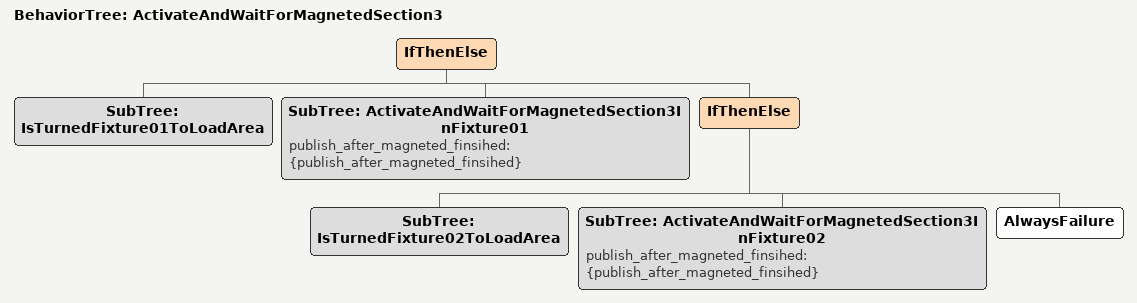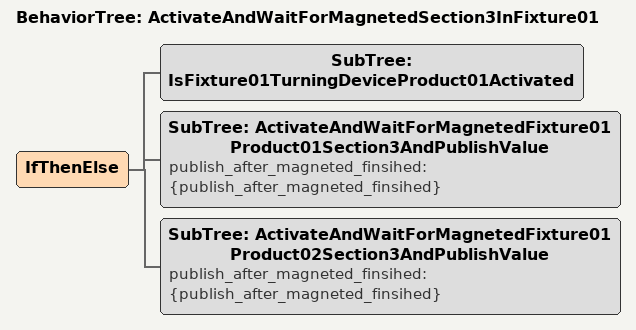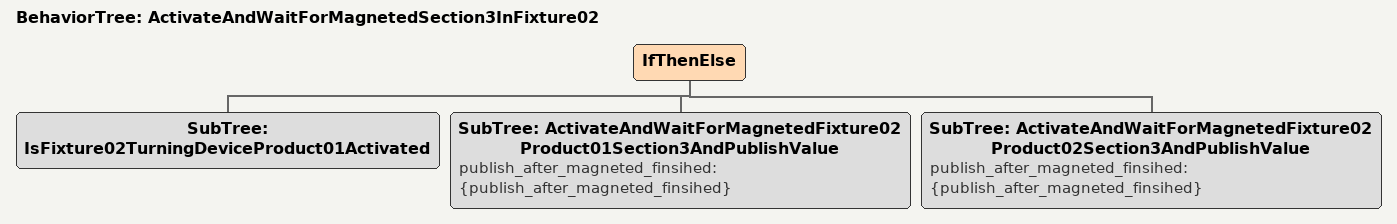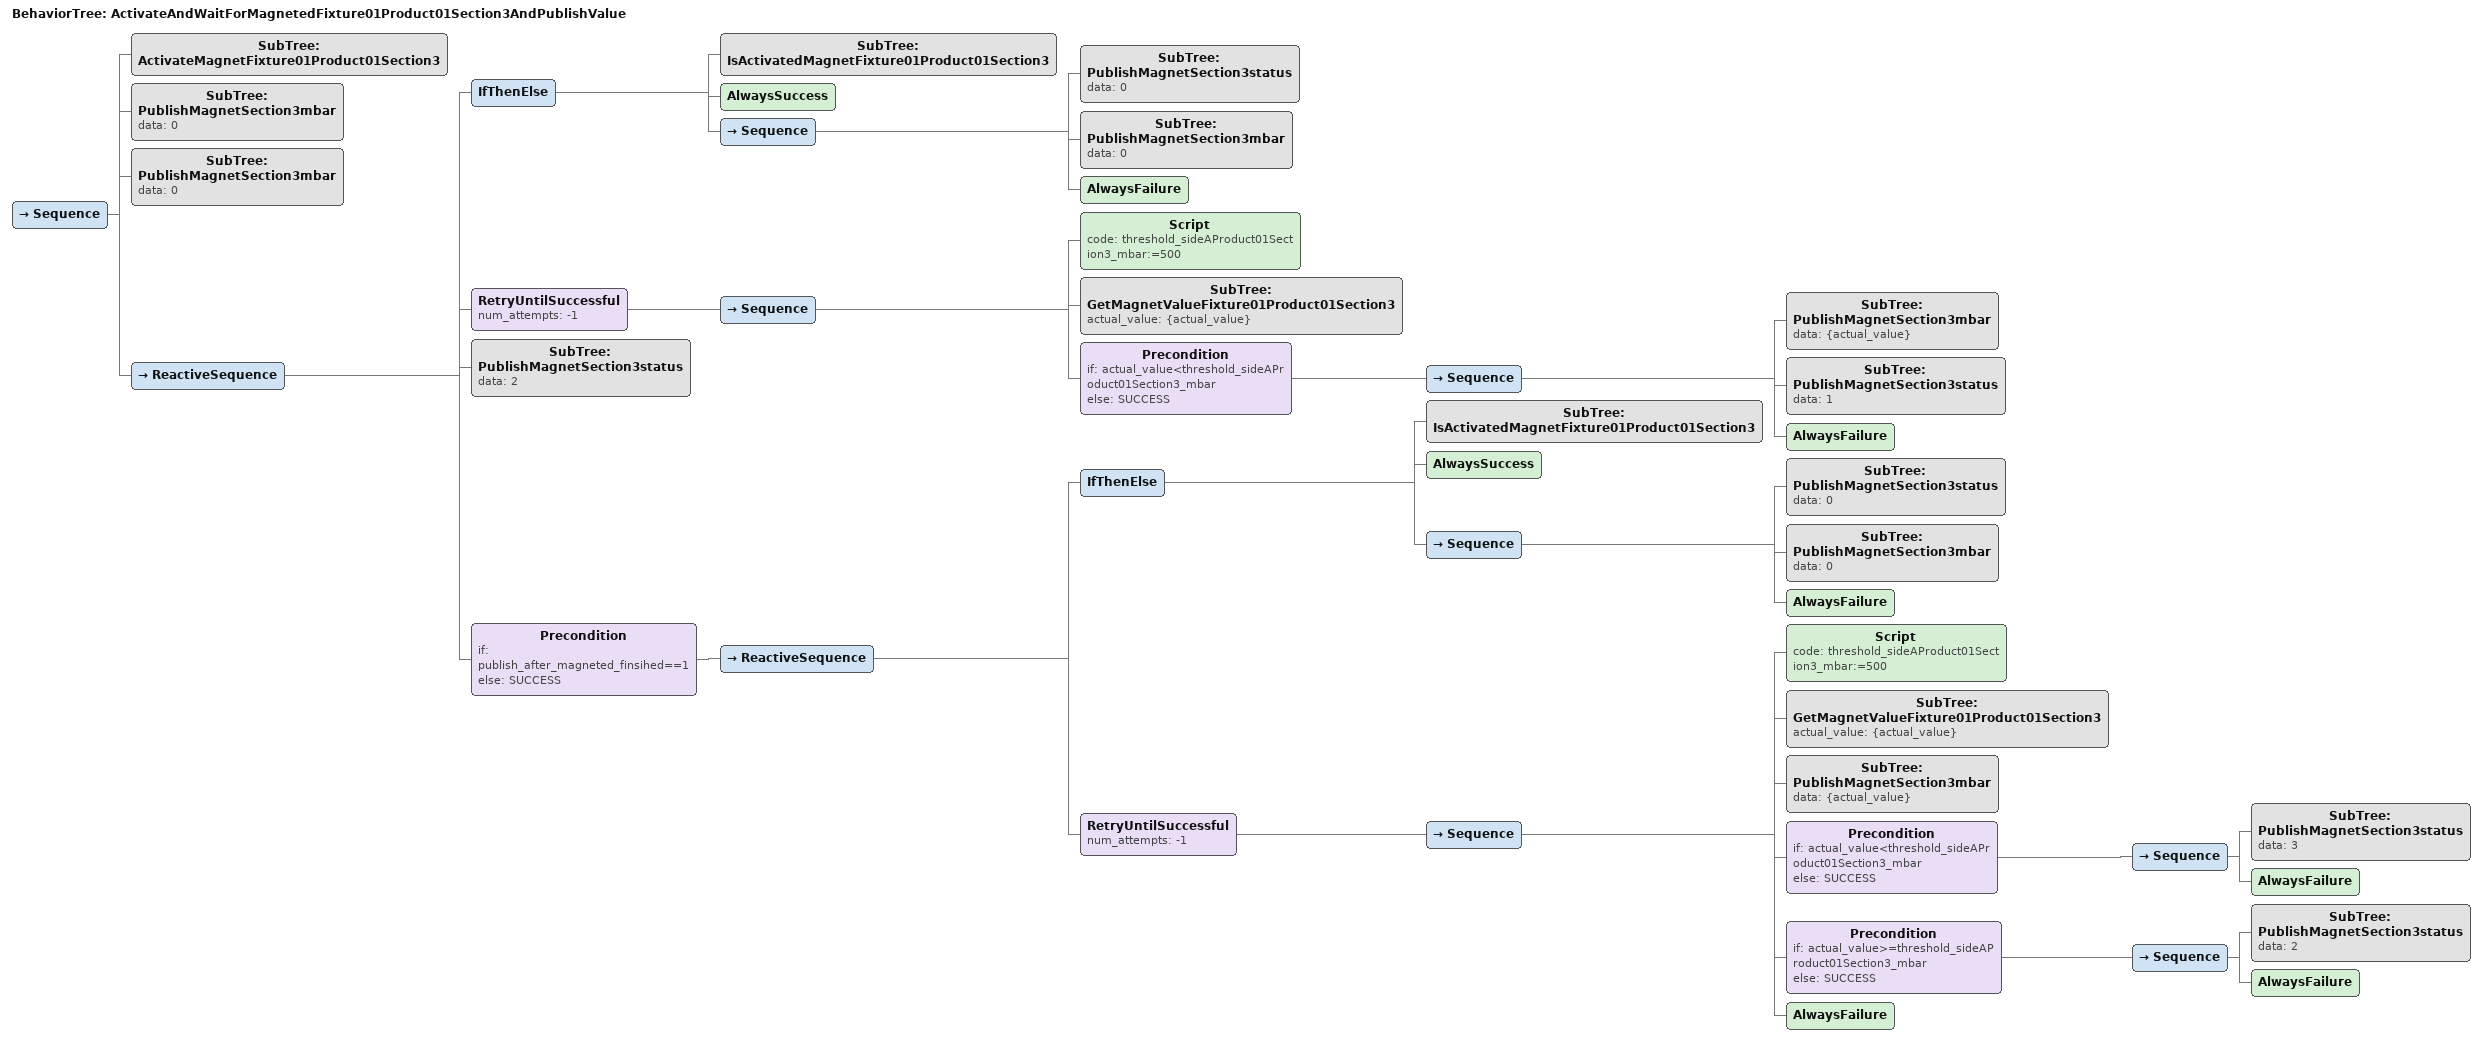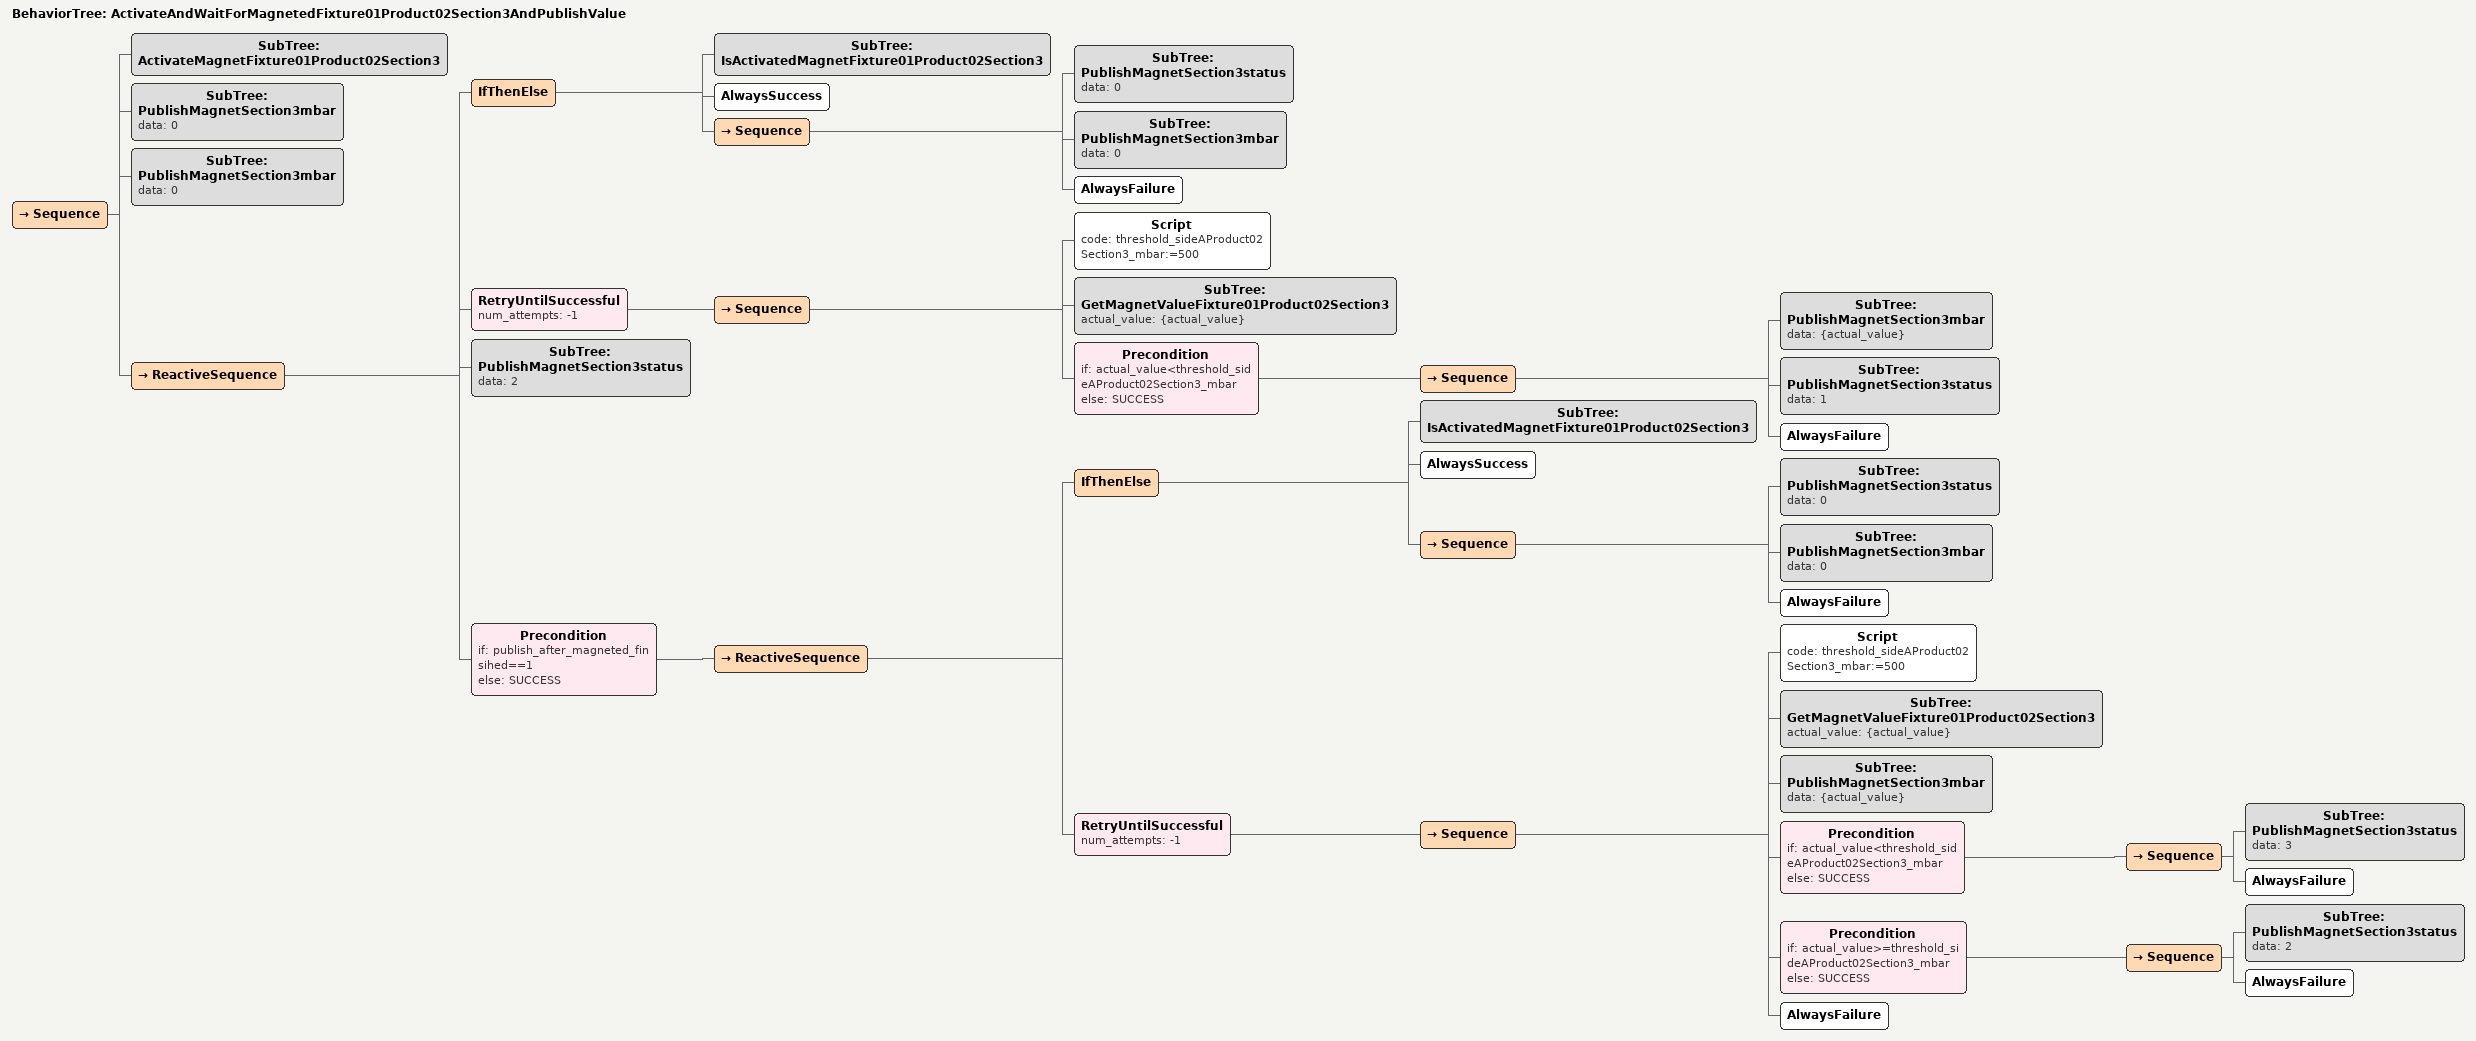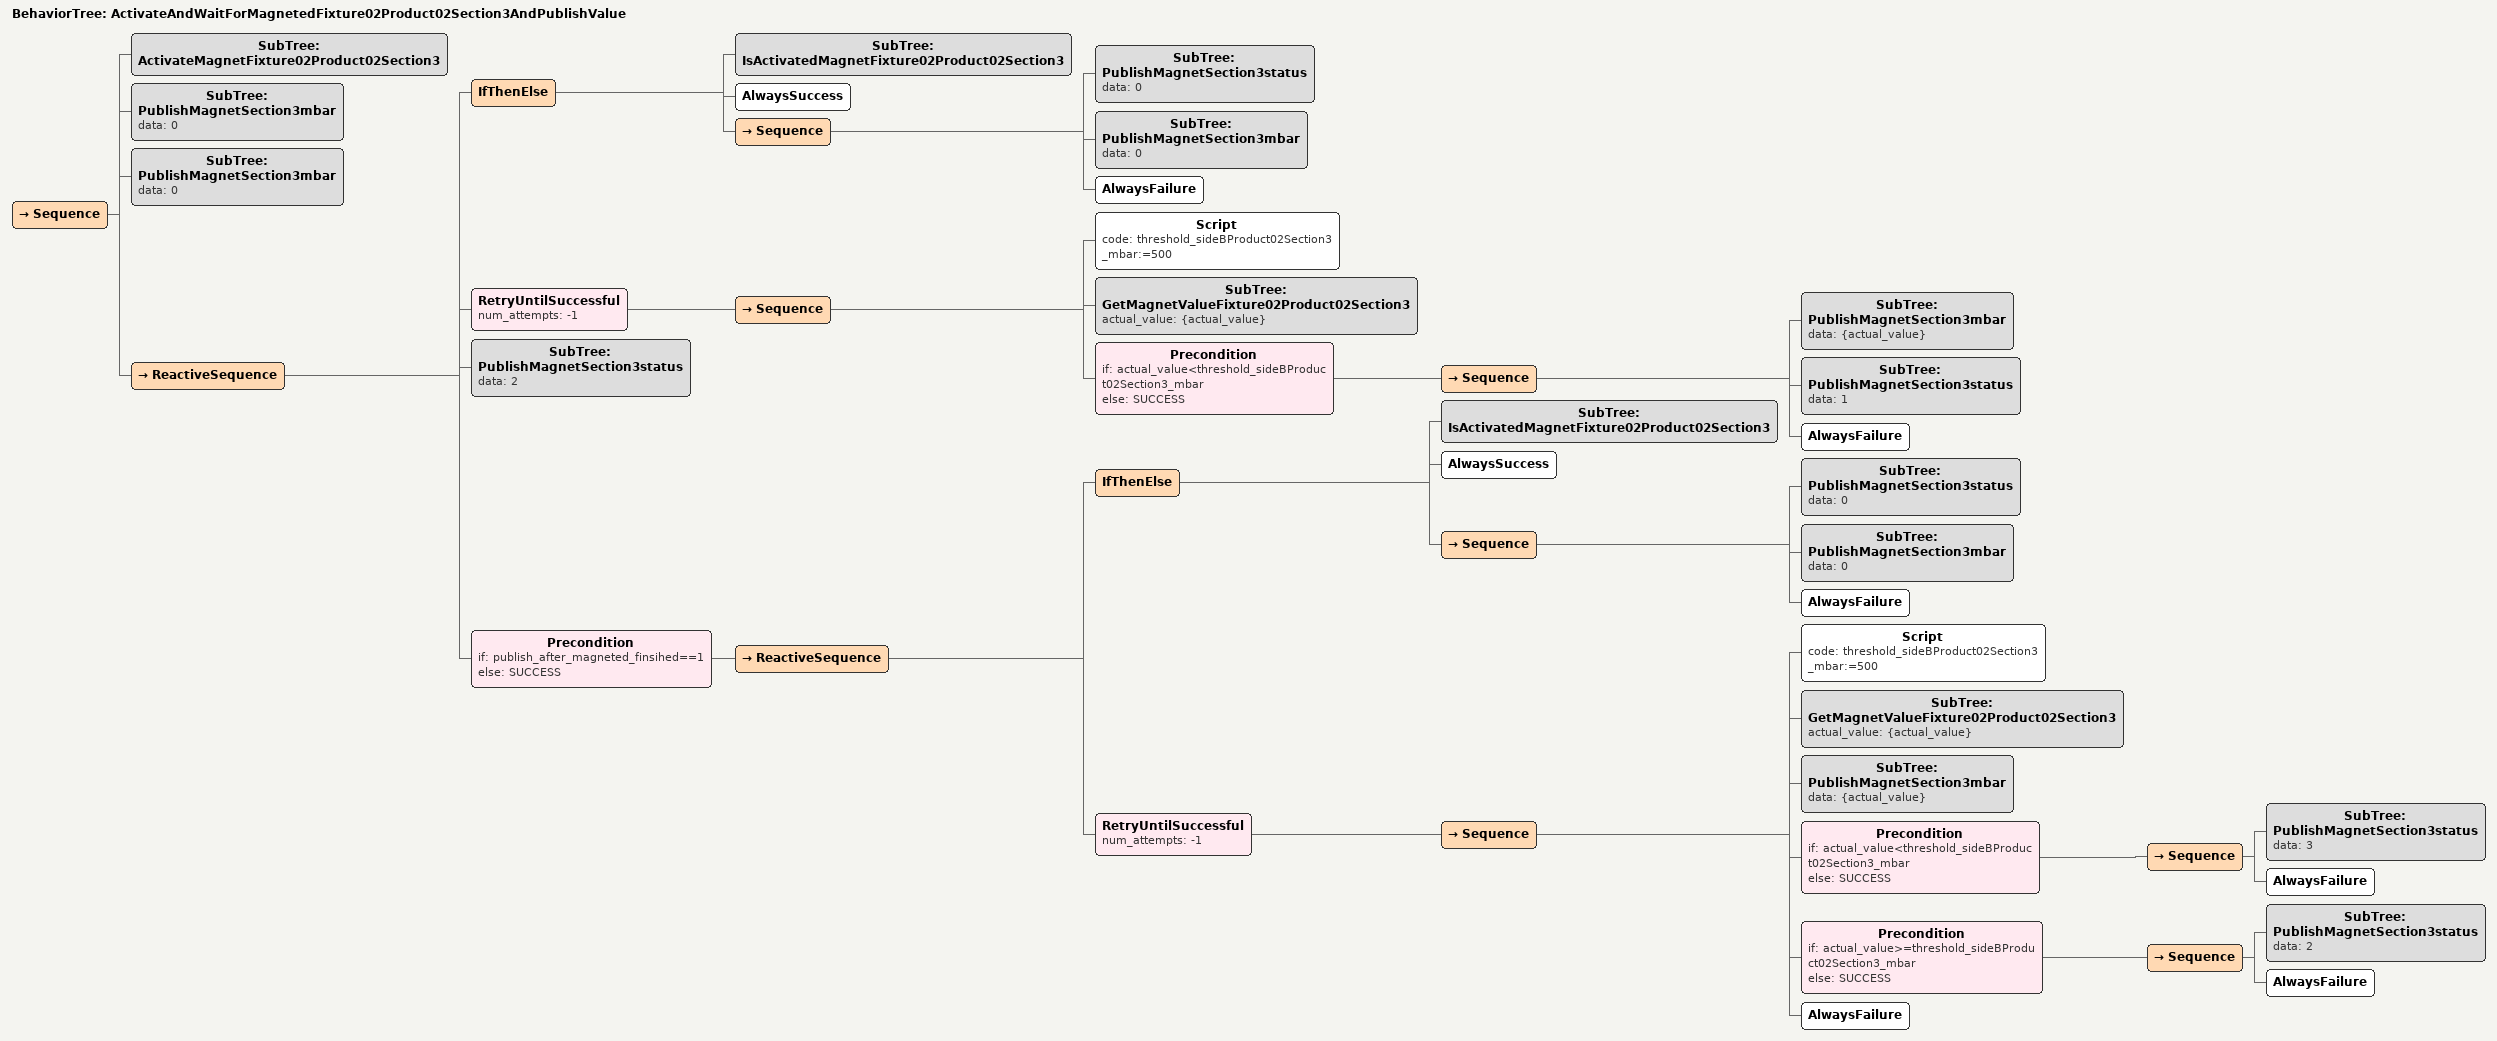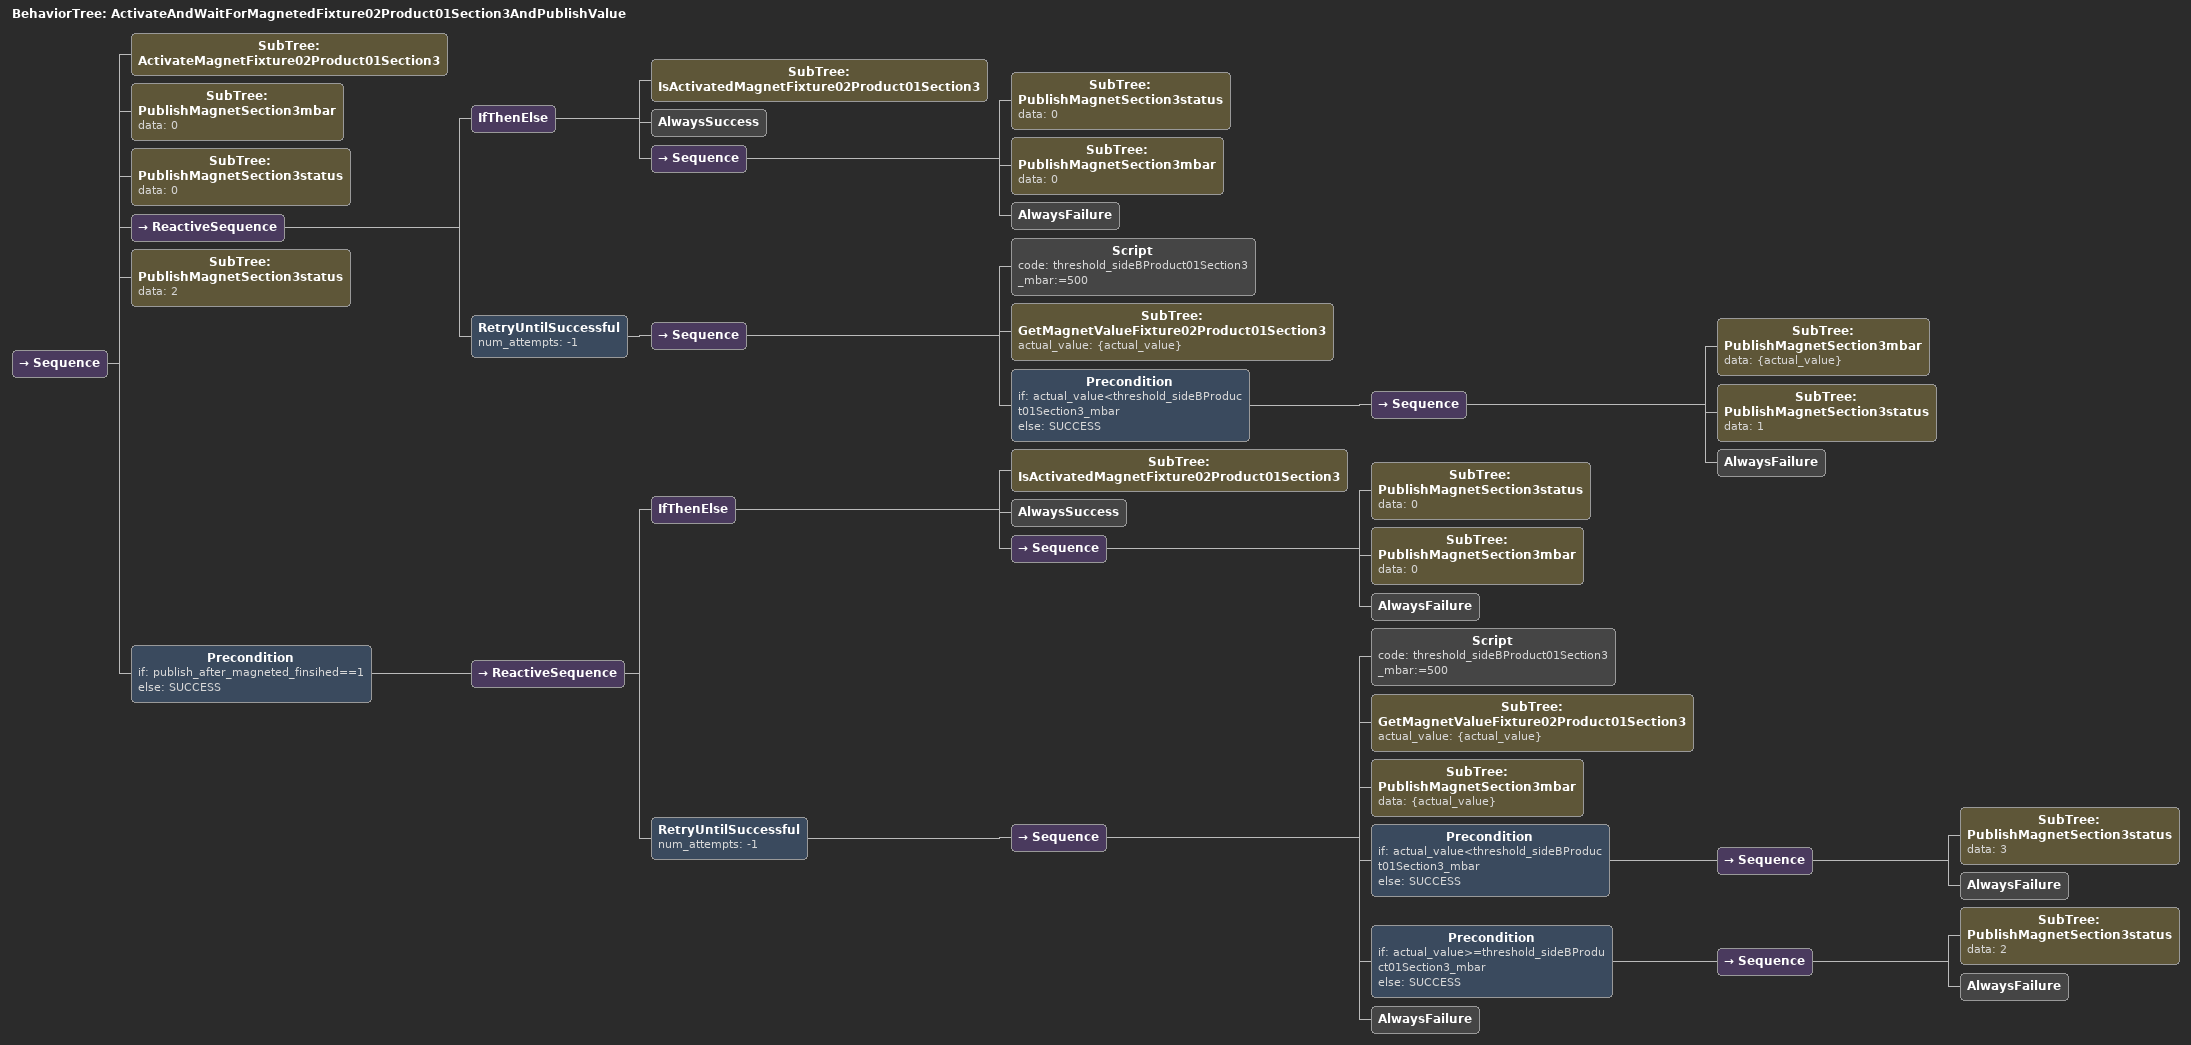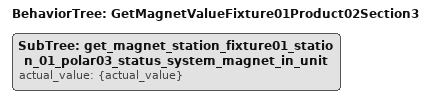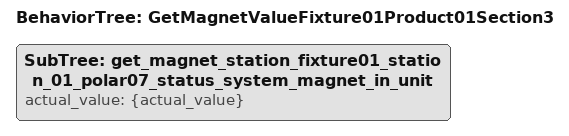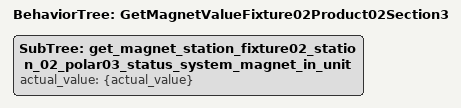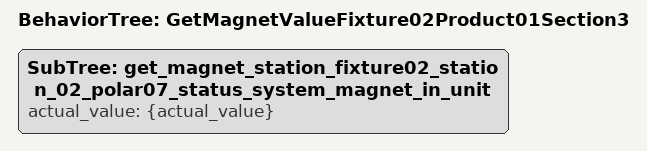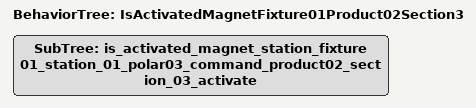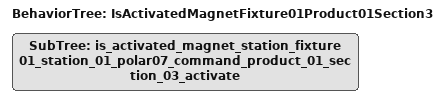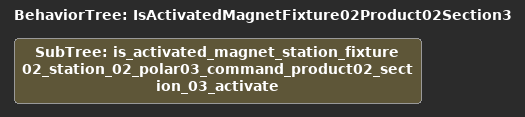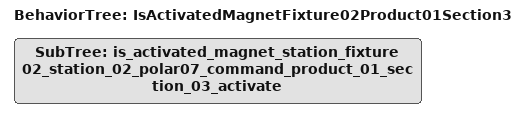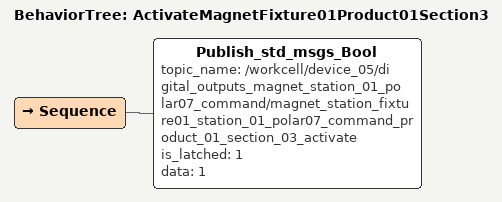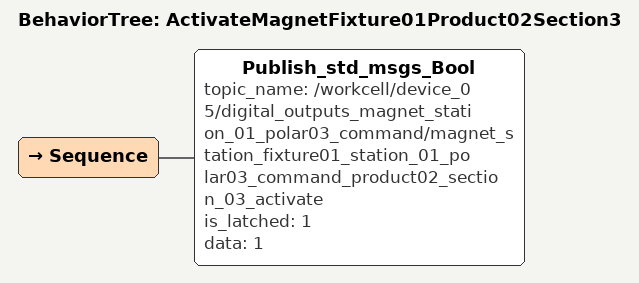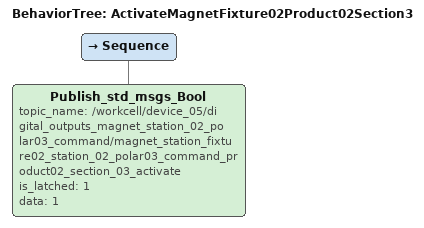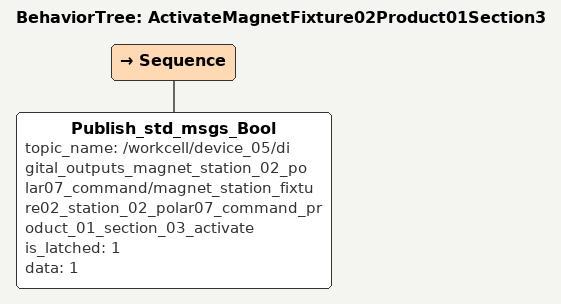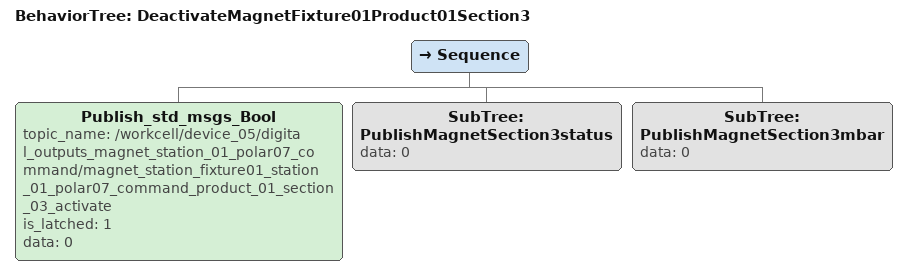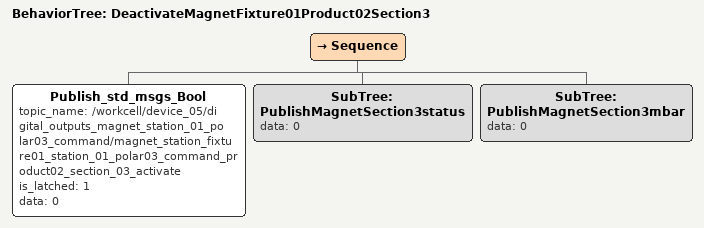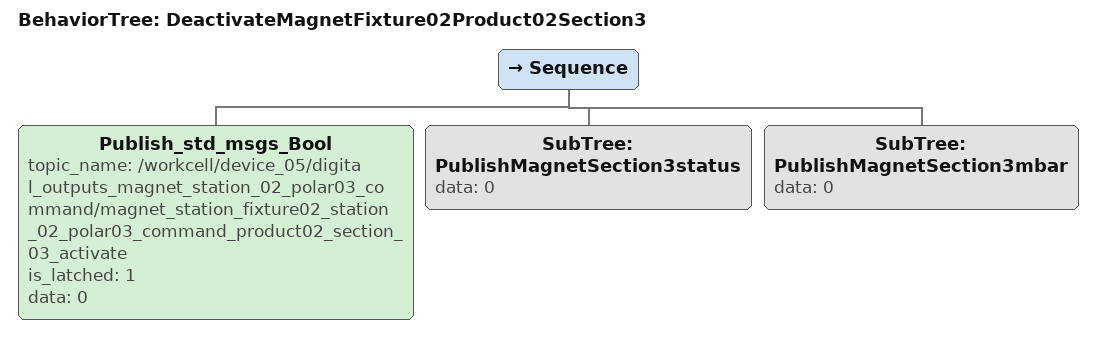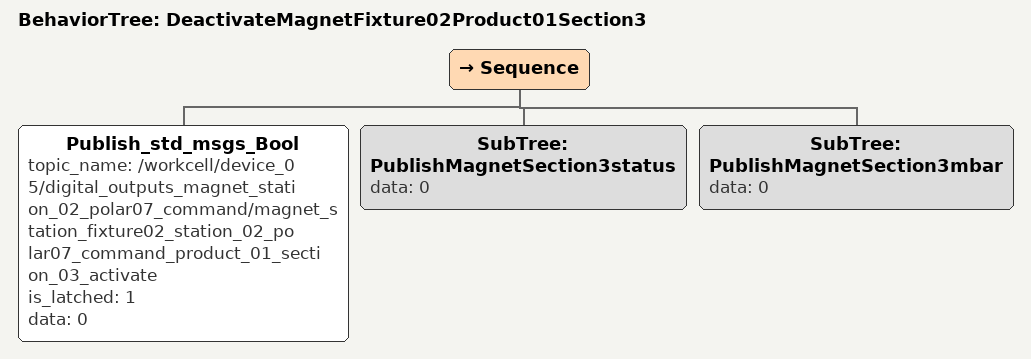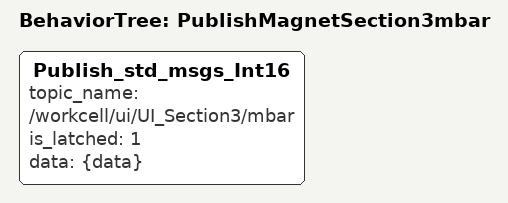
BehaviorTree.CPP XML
<BehaviorTree ID="ActivateAndWaitForMagnetedSection3">
   <IfThenElse>
    <SubTree ID="IsTurnedFixture01ToLoadArea"/>
    <SubTree ID="ActivateAndWaitForMagnetedSection3InFixture01" publish_after_magneted_finsihed="{publish_after_magneted_finsihed}"/>
    <IfThenElse>
      <SubTree ID="IsTurnedFixture02ToLoadArea"/>
      <SubTree ID="ActivateAndWaitForMagnetedSection3InFixture02" publish_after_magneted_finsihed="{publish_after_magneted_finsihed}"/>
      <AlwaysFailure/>
    </IfThenElse>
  </IfThenElse>
</BehaviorTree>

<BehaviorTree ID="ActivateAndWaitForMagnetedSection3InFixture01">
    <IfThenElse>
        <SubTree ID="IsFixture01TurningDeviceProduct01Activated"/>
        <SubTree ID="ActivateAndWaitForMagnetedFixture01Product01Section3AndPublishValue" publish_after_magneted_finsihed="{publish_after_magneted_finsihed}"/>
        <SubTree ID="ActivateAndWaitForMagnetedFixture01Product02Section3AndPublishValue" publish_after_magneted_finsihed="{publish_after_magneted_finsihed}"/>
    </IfThenElse>
</BehaviorTree>

<BehaviorTree ID="ActivateAndWaitForMagnetedSection3InFixture02">
    <IfThenElse>
        <SubTree ID="IsFixture02TurningDeviceProduct01Activated"/>
        <SubTree ID="ActivateAndWaitForMagnetedFixture02Product01Section3AndPublishValue" publish_after_magneted_finsihed="{publish_after_magneted_finsihed}"/>
        <SubTree ID="ActivateAndWaitForMagnetedFixture02Product02Section3AndPublishValue" publish_after_magneted_finsihed="{publish_after_magneted_finsihed}"/>
    </IfThenElse>
</BehaviorTree>

<BehaviorTree ID="ActivateAndWaitForMagnetedFixture01Product01Section3AndPublishValue">
    <Sequence>
        <SubTree ID="ActivateMagnetFixture01Product01Section3"/>
        <SubTree ID="PublishMagnetSection3mbar" data="0"/> <!-- add it when deactivating-->
        <SubTree ID="PublishMagnetSection3mbar" data="0"/>
        <ReactiveSequence>
            <IfThenElse>
                <SubTree ID="IsActivatedMagnetFixture01Product01Section3"/>
                <AlwaysSuccess/>
                <Sequence>
                    <SubTree ID="PublishMagnetSection3status" data="0"/>
                    <SubTree ID="PublishMagnetSection3mbar" data="0"/>
                    <AlwaysFailure/>
                </Sequence>
            </IfThenElse>

            <RetryUntilSuccessful num_attempts="-1">
                <Sequence>
                    <Script code="threshold_sideAProduct01Section3_mbar:=500"/>
                    <SubTree ID="GetMagnetValueFixture01Product01Section3" actual_value="{actual_value}"/>
                    <Precondition if="actual_value&lt;threshold_sideAProduct01Section3_mbar" else="SUCCESS">
                        <Sequence>
                            <SubTree ID="PublishMagnetSection3mbar" data="{actual_value}"/>
                            <SubTree ID="PublishMagnetSection3status" data="1"/>
                            <AlwaysFailure/>
                        </Sequence>
                    </Precondition>
                </Sequence>
            </RetryUntilSuccessful>
            <SubTree ID="PublishMagnetSection3status" data="2"/>
            <Precondition if="publish_after_magneted_finsihed==1" else="SUCCESS">
               <ReactiveSequence>
                    <IfThenElse>
                        <SubTree ID="IsActivatedMagnetFixture01Product01Section3"/>
                        <AlwaysSuccess/>
                        <Sequence>
                            <SubTree ID="PublishMagnetSection3status" data="0"/>
                            <SubTree ID="PublishMagnetSection3mbar" data="0"/>
                            <AlwaysFailure/>
                        </Sequence>
                    </IfThenElse>
                    <RetryUntilSuccessful num_attempts="-1">
                        <Sequence>
                            <Script code="threshold_sideAProduct01Section3_mbar:=500"/>
                            <SubTree ID="GetMagnetValueFixture01Product01Section3" actual_value="{actual_value}"/>
                            <SubTree ID="PublishMagnetSection3mbar" data="{actual_value}"/>
                            <Precondition if="actual_value&lt;threshold_sideAProduct01Section3_mbar" else="SUCCESS">
                                <Sequence>
                                    <SubTree ID="PublishMagnetSection3status" data="3"/>
                                    <AlwaysFailure/>
                                </Sequence>
                            </Precondition>
                            <Precondition if="actual_value>=threshold_sideAProduct01Section3_mbar" else="SUCCESS">
                                <Sequence>
                                    <SubTree ID="PublishMagnetSection3status" data="2"/>
                                    <AlwaysFailure/>
                                </Sequence>
                            </Precondition>
                            <AlwaysFailure/>
                        </Sequence>
                    </RetryUntilSuccessful>
                </ReactiveSequence>
            </Precondition>
        </ReactiveSequence>
    </Sequence>
</BehaviorTree>

<BehaviorTree ID="ActivateAndWaitForMagnetedFixture01Product02Section3AndPublishValue">
   <Sequence>
        <SubTree ID="ActivateMagnetFixture01Product02Section3"/>
        <SubTree ID="PublishMagnetSection3mbar" data="0"/> <!-- add it when deactivating-->
        <SubTree ID="PublishMagnetSection3mbar" data="0"/>
        <ReactiveSequence>
            <IfThenElse>
                <SubTree ID="IsActivatedMagnetFixture01Product02Section3"/>
                <AlwaysSuccess/>
                <Sequence>
                    <SubTree ID="PublishMagnetSection3status" data="0"/>
                    <SubTree ID="PublishMagnetSection3mbar" data="0"/>
                    <AlwaysFailure/>
                </Sequence>
            </IfThenElse>

            <RetryUntilSuccessful num_attempts="-1">
                <Sequence>
                    <Script code="threshold_sideAProduct02Section3_mbar:=500"/>
                    <SubTree ID="GetMagnetValueFixture01Product02Section3" actual_value="{actual_value}"/>
                    <Precondition if="actual_value&lt;threshold_sideAProduct02Section3_mbar" else="SUCCESS">
                        <Sequence>
                            <SubTree ID="PublishMagnetSection3mbar" data="{actual_value}"/>
                            <SubTree ID="PublishMagnetSection3status" data="1"/>
                            <AlwaysFailure/>
                        </Sequence>
                    </Precondition>
                </Sequence>
            </RetryUntilSuccessful>
            <SubTree ID="PublishMagnetSection3status" data="2"/>
            <Precondition if="publish_after_magneted_finsihed==1" else="SUCCESS">
                 <ReactiveSequence>
                    <IfThenElse>
                        <SubTree ID="IsActivatedMagnetFixture01Product02Section3"/>
                        <AlwaysSuccess/>
                        <Sequence>
                            <SubTree ID="PublishMagnetSection3status" data="0"/>
                            <SubTree ID="PublishMagnetSection3mbar" data="0"/>
                            <AlwaysFailure/>
                        </Sequence>
                    </IfThenElse>
                    <RetryUntilSuccessful num_attempts="-1">
                        <Sequence>
                            <Script code="threshold_sideAProduct02Section3_mbar:=500"/>
                            <SubTree ID="GetMagnetValueFixture01Product02Section3" actual_value="{actual_value}"/>
                            <SubTree ID="PublishMagnetSection3mbar" data="{actual_value}"/>
                            <Precondition if="actual_value&lt;threshold_sideAProduct02Section3_mbar" else="SUCCESS">
                                <Sequence>
                                    <SubTree ID="PublishMagnetSection3status" data="3"/>
                                    <AlwaysFailure/>
                                </Sequence>
                            </Precondition>
                            <Precondition if="actual_value>=threshold_sideAProduct02Section3_mbar" else="SUCCESS">
                                <Sequence>
                                    <SubTree ID="PublishMagnetSection3status" data="2"/>
                                    <AlwaysFailure/>
                                </Sequence>
                            </Precondition>
                            <AlwaysFailure/>
                        </Sequence>
                    </RetryUntilSuccessful>
                </ReactiveSequence>
            </Precondition>
        </ReactiveSequence>
    </Sequence>
</BehaviorTree>

<BehaviorTree ID="ActivateAndWaitForMagnetedFixture02Product02Section3AndPublishValue">
    <Sequence>
        <SubTree ID="ActivateMagnetFixture02Product02Section3"/>
        <SubTree ID="PublishMagnetSection3mbar" data="0"/> <!-- add it when deactivating-->
        <SubTree ID="PublishMagnetSection3mbar" data="0"/>
        <ReactiveSequence>
            <IfThenElse>
                <SubTree ID="IsActivatedMagnetFixture02Product02Section3"/>
                <AlwaysSuccess/>
                <Sequence>
                    <SubTree ID="PublishMagnetSection3status" data="0"/>
                    <SubTree ID="PublishMagnetSection3mbar" data="0"/>
                    <AlwaysFailure/>
                </Sequence>
            </IfThenElse>

            <RetryUntilSuccessful num_attempts="-1">
                <Sequence>
                    <Script code="threshold_sideBProduct02Section3_mbar:=500"/>
                    <SubTree ID="GetMagnetValueFixture02Product02Section3" actual_value="{actual_value}"/>
                    <Precondition if="actual_value&lt;threshold_sideBProduct02Section3_mbar" else="SUCCESS">
                        <Sequence>
                            <SubTree ID="PublishMagnetSection3mbar" data="{actual_value}"/>
                            <SubTree ID="PublishMagnetSection3status" data="1"/>
                            <AlwaysFailure/>
                        </Sequence>
                    </Precondition>
                </Sequence>
            </RetryUntilSuccessful>
            <SubTree ID="PublishMagnetSection3status" data="2"/>
            <Precondition if="publish_after_magneted_finsihed==1" else="SUCCESS">
                <ReactiveSequence>
                    <IfThenElse>
                        <SubTree ID="IsActivatedMagnetFixture02Product02Section3"/>
                        <AlwaysSuccess/>
                        <Sequence>
                            <SubTree ID="PublishMagnetSection3status" data="0"/>
                            <SubTree ID="PublishMagnetSection3mbar" data="0"/>
                            <AlwaysFailure/>
                        </Sequence>
                    </IfThenElse>
                    <RetryUntilSuccessful num_attempts="-1">
                        <Sequence>
                            <Script code="threshold_sideBProduct02Section3_mbar:=500"/>
                            <SubTree ID="GetMagnetValueFixture02Product02Section3" actual_value="{actual_value}"/>
                            <SubTree ID="PublishMagnetSection3mbar" data="{actual_value}"/>
                            <Precondition if="actual_value&lt;threshold_sideBProduct02Section3_mbar" else="SUCCESS">
                                <Sequence>
                                    <SubTree ID="PublishMagnetSection3status" data="3"/>
                                    <AlwaysFailure/>
                                </Sequence>
                            </Precondition>
                            <Precondition if="actual_value>=threshold_sideBProduct02Section3_mbar" else="SUCCESS">
                                <Sequence>
                                    <SubTree ID="PublishMagnetSection3status" data="2"/>
                                    <AlwaysFailure/>
                                </Sequence>
                            </Precondition>
                            <AlwaysFailure/>
                        </Sequence>
                    </RetryUntilSuccessful>
                </ReactiveSequence>
            </Precondition>
        </ReactiveSequence>
    </Sequence>
</BehaviorTree>

<BehaviorTree ID="ActivateAndWaitForMagnetedFixture02Product01Section3AndPublishValue">
    <Sequence>
        <SubTree ID="ActivateMagnetFixture02Product01Section3"/>
        <SubTree ID="PublishMagnetSection3mbar" data="0"/> <!-- add it when deactivating-->
        <SubTree ID="PublishMagnetSection3status" data="0"/>
        <ReactiveSequence>
            <IfThenElse>
                <SubTree ID="IsActivatedMagnetFixture02Product01Section3"/>
                <AlwaysSuccess/>
                <Sequence>
                    <SubTree ID="PublishMagnetSection3status" data="0"/>
                    <SubTree ID="PublishMagnetSection3mbar" data="0"/>
                    <AlwaysFailure/>
                </Sequence>
            </IfThenElse>

            <RetryUntilSuccessful num_attempts="-1">
                <Sequence>
                    <Script code="threshold_sideBProduct01Section3_mbar:=500"/>
                    <SubTree ID="GetMagnetValueFixture02Product01Section3" actual_value="{actual_value}"/>
                    <Precondition if="actual_value&lt;threshold_sideBProduct01Section3_mbar" else="SUCCESS">
                        <Sequence>
                            <SubTree ID="PublishMagnetSection3mbar" data="{actual_value}"/>
                            <SubTree ID="PublishMagnetSection3status" data="1"/>
                            <AlwaysFailure/>
                        </Sequence>
                    </Precondition>
                </Sequence>
            </RetryUntilSuccessful>
        </ReactiveSequence>
        <SubTree ID="PublishMagnetSection3status" data="2"/>
        <Precondition if="publish_after_magneted_finsihed==1" else="SUCCESS">
            <ReactiveSequence>
                <IfThenElse>
                    <SubTree ID="IsActivatedMagnetFixture02Product01Section3"/>
                    <AlwaysSuccess/>
                    <Sequence>
                        <SubTree ID="PublishMagnetSection3status" data="0"/>
                        <SubTree ID="PublishMagnetSection3mbar" data="0"/>
                        <AlwaysFailure/>
                    </Sequence>
                </IfThenElse>
                <RetryUntilSuccessful num_attempts="-1">
                    <Sequence>
                        <Script code="threshold_sideBProduct01Section3_mbar:=500"/>
                        <SubTree ID="GetMagnetValueFixture02Product01Section3" actual_value="{actual_value}"/>
                        <SubTree ID="PublishMagnetSection3mbar" data="{actual_value}"/>
                        <Precondition if="actual_value&lt;threshold_sideBProduct01Section3_mbar" else="SUCCESS">
                            <Sequence>
                                <SubTree ID="PublishMagnetSection3status" data="3"/>
                                <AlwaysFailure/>
                            </Sequence>
                        </Precondition>
                        <Precondition if="actual_value>=threshold_sideBProduct01Section3_mbar" else="SUCCESS">
                            <Sequence>
                                <SubTree ID="PublishMagnetSection3status" data="2"/>
                                <AlwaysFailure/>
                            </Sequence>
                        </Precondition>
                        <AlwaysFailure/>
                    </Sequence>
                </RetryUntilSuccessful>
            </ReactiveSequence>
        </Precondition>
    </Sequence>
</BehaviorTree>

<BehaviorTree ID="GetMagnetValueFixture01Product02Section3">
    <SubTree ID="get_magnet_station_fixture01_station_01_polar03_status_system_magnet_in_unit" actual_value="{actual_value}"/>
</BehaviorTree>

<BehaviorTree ID="GetMagnetValueFixture01Product01Section3">
    <SubTree ID="get_magnet_station_fixture01_station_01_polar07_status_system_magnet_in_unit" actual_value="{actual_value}"/>
</BehaviorTree>

<BehaviorTree ID="GetMagnetValueFixture02Product02Section3">
    <SubTree ID="get_magnet_station_fixture02_station_02_polar03_status_system_magnet_in_unit" actual_value="{actual_value}"/>
</BehaviorTree>

<BehaviorTree ID="GetMagnetValueFixture02Product01Section3">
    <SubTree ID="get_magnet_station_fixture02_station_02_polar07_status_system_magnet_in_unit" actual_value="{actual_value}"/>
</BehaviorTree>

<BehaviorTree ID="IsActivatedMagnetFixture01Product02Section3">
    <SubTree ID="is_activated_magnet_station_fixture01_station_01_polar03_command_product02_section_03_activate"/>
</BehaviorTree>

<BehaviorTree ID="IsActivatedMagnetFixture01Product01Section3">
    <SubTree ID="is_activated_magnet_station_fixture01_station_01_polar07_command_product_01_section_03_activate"/>
</BehaviorTree>

<BehaviorTree ID="IsActivatedMagnetFixture02Product02Section3">
    <SubTree ID="is_activated_magnet_station_fixture02_station_02_polar03_command_product02_section_03_activate"/>
</BehaviorTree>

<BehaviorTree ID="IsActivatedMagnetFixture02Product01Section3">
    <SubTree ID="is_activated_magnet_station_fixture02_station_02_polar07_command_product_01_section_03_activate"/>
</BehaviorTree>

<BehaviorTree ID="ActivateMagnetFixture01Product01Section3">
    <Sequence>
    <Publish_std_msgs_Bool topic_name="/workcell/device_05/digital_outputs_magnet_station_01_polar07_command/magnet_station_fixture01_station_01_polar07_command_product_01_section_03_activate" is_latched="1" data="1"/>
    </Sequence>
</BehaviorTree>

<BehaviorTree ID="ActivateMagnetFixture01Product02Section3">
    <Sequence>
        <Publish_std_msgs_Bool topic_name="/workcell/device_05/digital_outputs_magnet_station_01_polar03_command/magnet_station_fixture01_station_01_polar03_command_product02_section_03_activate" is_latched="1" data="1"/>
    </Sequence>
</BehaviorTree>

<BehaviorTree ID="ActivateMagnetFixture02Product02Section3">
    <Sequence>
        <Publish_std_msgs_Bool topic_name="/workcell/device_05/digital_outputs_magnet_station_02_polar03_command/magnet_station_fixture02_station_02_polar03_command_product02_section_03_activate" is_latched="1" data="1"/>
    </Sequence>
</BehaviorTree>

<BehaviorTree ID="ActivateMagnetFixture02Product01Section3">
    <Sequence>
        <Publish_std_msgs_Bool topic_name="/workcell/device_05/digital_outputs_magnet_station_02_polar07_command/magnet_station_fixture02_station_02_polar07_command_product_01_section_03_activate" is_latched="1" data="1"/>
    </Sequence>
</BehaviorTree>

<BehaviorTree ID="DeactivateMagnetFixture01Product01Section3">
    <Sequence>
        <Publish_std_msgs_Bool topic_name="/workcell/device_05/digital_outputs_magnet_station_01_polar07_command/magnet_station_fixture01_station_01_polar07_command_product_01_section_03_activate" is_latched="1" data="0"/>
        <SubTree ID="PublishMagnetSection3status" data="0"/>
        <SubTree ID="PublishMagnetSection3mbar" data="0"/>
    </Sequence>
</BehaviorTree>

<BehaviorTree ID="DeactivateMagnetFixture01Product02Section3">
    <Sequence>
        <Publish_std_msgs_Bool topic_name="/workcell/device_05/digital_outputs_magnet_station_01_polar03_command/magnet_station_fixture01_station_01_polar03_command_product02_section_03_activate" is_latched="1" data="0"/>
        <SubTree ID="PublishMagnetSection3status" data="0"/>
        <SubTree ID="PublishMagnetSection3mbar" data="0"/>
    </Sequence>
</BehaviorTree>

<BehaviorTree ID="DeactivateMagnetFixture02Product02Section3">
    <Sequence>
        <Publish_std_msgs_Bool topic_name="/workcell/device_05/digital_outputs_magnet_station_02_polar03_command/magnet_station_fixture02_station_02_polar03_command_product02_section_03_activate" is_latched="1" data="0"/>
        <SubTree ID="PublishMagnetSection3status" data="0"/>
        <SubTree ID="PublishMagnetSection3mbar" data="0"/>
    </Sequence>
</BehaviorTree>

<BehaviorTree ID="DeactivateMagnetFixture02Product01Section3">
    <Sequence>
        <Publish_std_msgs_Bool topic_name="/workcell/device_05/digital_outputs_magnet_station_02_polar07_command/magnet_station_fixture02_station_02_polar07_command_product_01_section_03_activate" is_latched="1" data="0"/>
        <SubTree ID="PublishMagnetSection3status" data="0"/>
        <SubTree ID="PublishMagnetSection3mbar" data="0"/>
    </Sequence>
</BehaviorTree>

<BehaviorTree ID="PublishMagnetSection3mbar">
    <Publish_std_msgs_Int16 topic_name="/workcell/ui/UI_Section3/mbar" is_latched="1" data="{data}"/>
</BehaviorTree>
